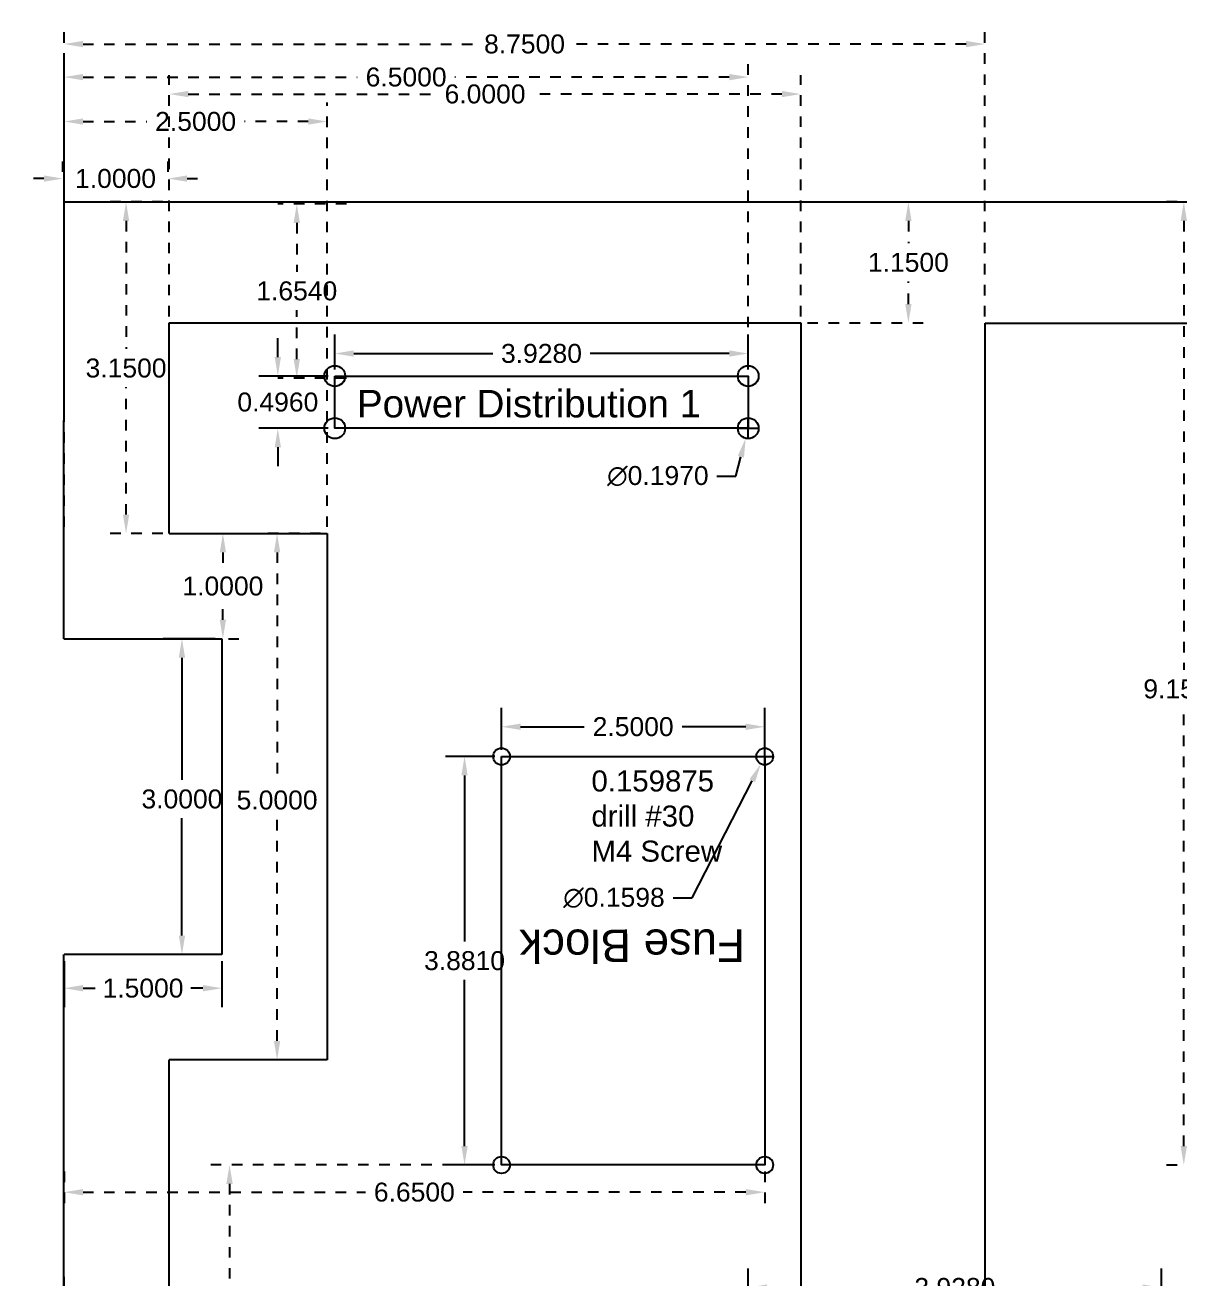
# Model space of a CAD drawing. Header units: inches. Extents: x 0 to 142, y -2 to 32.
# Drawn here: x -0.37 to 10.6, y 11.92 to 23.83 of the extents above; entities that cross this region are included whole.
import ezdxf

# ---------------------------------------------------------------- set-up
doc = ezdxf.new("R2010")
doc.units = ezdxf.units.IN
doc.header["$LTSCALE"] = 0.005
doc.header["$MEASUREMENT"] = 0
doc.linetypes.add('ACAD_ISO02W100', pattern=[15, 12, -3])
for name, color, linetype in [('dash', 1, 'ACAD_ISO02W100'), ('dash2', 5, 'ACAD_ISO02W100'), ('drills', 6, 'Continuous'), ('hidden', 5, 'Continuous')]:
    doc.layers.add(name, color=color, linetype=linetype)
doc.styles.get("Standard").update_dxf_attribs({"font": 'arial.ttf'})
doc.dimstyles.get("Standard").update_dxf_attribs({"dimtxt": 0.18, "dimasz": 0.18, "dimexe": 0.18, "dimexo": 0.0625, "dimgap": 0.09, "dimtad": 0, "dimtih": 1, "dimtoh": 1, "dimdec": 4, "dimzin": 0, "dimdsep": 46, "dimtxsty": 'Standard', "dimcen": 0.09, "dimadec": 0, "dimazin": 0, "dimtfac": 1, "dimtdec": 4, "dimtofl": 0, "dimtmove": 0, "dimatfit": 3, "dimfxl": 1, "dimtolj": 1, "dimtzin": 0, "dimarcsym": 0})

# ---------------------------------------------------------------- blocks, each defined once
blk = doc.blocks.new('*D3')
at = {"color": 0, "lineweight": -2, "transparency": 16777216}
for p, q in [((4.157, 16.944), (4.157, 17.344)), ((6.657, 16.944), (6.657, 17.344)), ((4.337, 17.164), (4.942, 17.164)), ((6.477, 17.164), (5.872, 17.164))]:
    blk.add_line(p, q, dxfattribs=at)
at = {"color": 0, "transparency": 16777216}
for points in [[(4.337, 17.194), (4.337, 17.134), (4.157, 17.164)], [(6.477, 17.194), (6.477, 17.134), (6.657, 17.164)]]:
    blk.add_solid(points, dxfattribs=at)
at = {"layer": 'Defpoints', "color": 0, "transparency": 16777216}
for p in [(4.157, 17.164), (4.157, 16.882), (6.657, 16.882)]:
    blk.add_point(p, dxfattribs=at)
at = {"color": 0, "transparency": 16777216, "insert": (5.407, 17.164), "char_height": 0.18, "attachment_point": 5}
blk.add_mtext('\\A1;2.5000', dxfattribs=at)
blk = doc.blocks.new('*D4')
at = {"color": 0, "lineweight": -2, "transparency": 16777216}
for p, q in [((4.094, 16.882), (3.625, 16.882)), ((3.805, 16.702), (3.805, 15.123)), ((3.805, 13.181), (3.805, 14.759)), ((4.094, 13.001), (3.625, 13.001))]:
    blk.add_line(p, q, dxfattribs=at)
at = {"color": 0, "transparency": 16777216}
for points in [[(3.775, 16.702), (3.835, 16.702), (3.805, 16.882)], [(3.775, 13.181), (3.835, 13.181), (3.805, 13.001)]]:
    blk.add_solid(points, dxfattribs=at)
at = {"layer": 'Defpoints', "color": 0, "transparency": 16777216}
for p in [(3.805, 16.882), (4.157, 16.882), (4.157, 13.001)]:
    blk.add_point(p, dxfattribs=at)
at = {"color": 0, "transparency": 16777216, "insert": (3.805, 14.941), "char_height": 0.18, "attachment_point": 5}
blk.add_mtext('\\A1;3.8810', dxfattribs=at)
blk = doc.blocks.new('*D14')
at = {"layer": 'Defpoints', "color": 0, "transparency": 16777216}
for p in [(6.693, 16.953), (6.62, 16.811)]:
    blk.add_point(p, dxfattribs=at)
at = {"layer": 'drills', "color": 0, "lineweight": -2, "transparency": 16777216}
for p, q in [((6.657, 16.792), (6.657, 16.972)), ((6.567, 16.882), (6.747, 16.882)), ((5.967, 15.538), (6.538, 16.651)), ((5.787, 15.538), (5.967, 15.538))]:
    blk.add_line(p, q, dxfattribs=at)
at = {"layer": 'drills', "color": 0, "transparency": 16777216}
blk.add_solid([(6.511, 16.664), (6.565, 16.637), (6.62, 16.811)], dxfattribs=at)
at = {"layer": 'drills', "color": 0, "transparency": 16777216, "insert": (5.225, 15.538), "char_height": 0.18, "attachment_point": 5}
blk.add_mtext('\\A1;∅0.1598', dxfattribs=at)
blk = doc.blocks.new('*D52')
at = {"layer": 'Defpoints', "color": 0, "transparency": 16777216}
for p in [(6.525, 20.095), (6.476, 19.905)]:
    blk.add_point(p, dxfattribs=at)
at = {"layer": 'drills', "color": 0, "lineweight": -2, "transparency": 16777216}
for p, q in [((6.5, 19.91), (6.5, 20.09)), ((6.41, 20), (6.59, 20)), ((6.383, 19.545), (6.431, 19.73)), ((6.203, 19.545), (6.383, 19.545))]:
    blk.add_line(p, q, dxfattribs=at)
at = {"layer": 'drills', "color": 0, "transparency": 16777216}
blk.add_solid([(6.402, 19.738), (6.46, 19.723), (6.476, 19.905)], dxfattribs=at)
at = {"layer": 'drills', "color": 0, "transparency": 16777216, "insert": (5.642, 19.545), "char_height": 0.18, "attachment_point": 5}
blk.add_mtext('\\A1;∅0.1970', dxfattribs=at)
blk = doc.blocks.new('*D53')
at = {"layer": 'dash', "color": 0, "lineweight": -2, "transparency": 16777216}
for p, q in [((2.683, 22.131), (2.031, 22.131)), ((2.211, 21.951), (2.211, 21.486)), ((2.211, 20.657), (2.211, 21.122)), ((2.683, 20.477), (2.031, 20.477))]:
    blk.add_line(p, q, dxfattribs=at)
at = {"layer": 'dash', "color": 0, "transparency": 16777216}
for points in [[(2.181, 21.951), (2.241, 21.951), (2.211, 22.131)], [(2.181, 20.657), (2.241, 20.657), (2.211, 20.477)]]:
    blk.add_solid(points, dxfattribs=at)
at = {"layer": 'Defpoints', "color": 0, "transparency": 16777216}
for p in [(2.211, 22.131), (2.745, 22.131), (2.745, 20.477)]:
    blk.add_point(p, dxfattribs=at)
at = {"layer": 'dash', "color": 0, "transparency": 16777216, "insert": (2.211, 21.304), "char_height": 0.18, "attachment_point": 5}
blk.add_mtext('\\A1;1.6540', dxfattribs=at)
blk = doc.blocks.new('*D54')
at = {"layer": 'dash', "color": 0, "lineweight": -2, "transparency": 16777216}
for p, q in [((0, 20.559), (0, 23.516)), ((6.5, 20.559), (6.5, 23.516)), ((0.18, 23.336), (2.786, 23.336)), ((6.32, 23.336), (3.714, 23.336))]:
    blk.add_line(p, q, dxfattribs=at)
at = {"layer": 'dash', "color": 0, "transparency": 16777216}
for points in [[(0.18, 23.366), (0.18, 23.306), (0, 23.336)], [(6.32, 23.366), (6.32, 23.306), (6.5, 23.336)]]:
    blk.add_solid(points, dxfattribs=at)
at = {"layer": 'Defpoints', "color": 0, "transparency": 16777216}
for p in [(0, 23.336), (0, 20.496), (6.5, 20.496)]:
    blk.add_point(p, dxfattribs=at)
at = {"layer": 'dash', "color": 0, "transparency": 16777216, "insert": (3.25, 23.336), "char_height": 0.18, "attachment_point": 5}
blk.add_mtext('\\A1;6.5000', dxfattribs=at)
blk = doc.blocks.new('*D55')
at = {"layer": 'dash', "color": 0, "lineweight": -2, "transparency": 16777216}
for p, q in [((0, 12.938), (0, 12.562)), ((6.657, 12.938), (6.657, 12.562)), ((0.18, 12.742), (2.865, 12.742)), ((6.477, 12.742), (3.792, 12.742))]:
    blk.add_line(p, q, dxfattribs=at)
at = {"layer": 'dash', "color": 0, "transparency": 16777216}
for points in [[(0.18, 12.772), (0.18, 12.712), (0, 12.742)], [(6.477, 12.772), (6.477, 12.712), (6.657, 12.742)]]:
    blk.add_solid(points, dxfattribs=at)
at = {"layer": 'Defpoints', "color": 0, "transparency": 16777216}
for p in [(0, 13.001), (6.657, 13.001), (0, 12.742)]:
    blk.add_point(p, dxfattribs=at)
at = {"layer": 'dash', "color": 0, "transparency": 16777216, "insert": (3.328, 12.742), "char_height": 0.18, "attachment_point": 5}
blk.add_mtext('\\A1;6.6500', dxfattribs=at)
blk = doc.blocks.new('*D56')
at = {"color": 0, "lineweight": -2, "transparency": 16777216}
for p, q in [((6.5, 11.562), (6.5, 12.016)), ((10.428, 11.562), (10.428, 12.016)), ((6.68, 11.836), (8.001, 11.836)), ((10.248, 11.836), (8.927, 11.836))]:
    blk.add_line(p, q, dxfattribs=at)
at = {"color": 0, "transparency": 16777216}
for points in [[(6.68, 11.866), (6.68, 11.806), (6.5, 11.836)], [(10.248, 11.866), (10.248, 11.806), (10.428, 11.836)]]:
    blk.add_solid(points, dxfattribs=at)
at = {"layer": 'Defpoints', "color": 0, "transparency": 16777216}
for p in [(10.428, 11.836), (6.5, 11.5), (10.428, 11.5)]:
    blk.add_point(p, dxfattribs=at)
at = {"color": 0, "transparency": 16777216, "insert": (8.464, 11.836), "char_height": 0.18, "attachment_point": 5}
blk.add_mtext('\\A1;3.9280', dxfattribs=at)
blk = doc.blocks.new('*D58')
at = {"color": 0, "lineweight": -2, "transparency": 16777216}
for p, q in [((2.572, 20.559), (2.572, 20.89)), ((6.5, 20.559), (6.5, 20.89)), ((2.752, 20.71), (4.073, 20.71)), ((6.32, 20.71), (4.999, 20.71))]:
    blk.add_line(p, q, dxfattribs=at)
at = {"color": 0, "transparency": 16777216}
for points in [[(2.752, 20.74), (2.752, 20.68), (2.572, 20.71)], [(6.32, 20.74), (6.32, 20.68), (6.5, 20.71)]]:
    blk.add_solid(points, dxfattribs=at)
at = {"layer": 'Defpoints', "color": 0, "transparency": 16777216}
for p in [(6.5, 20.71), (2.572, 20.496), (6.5, 20.496)]:
    blk.add_point(p, dxfattribs=at)
at = {"color": 0, "transparency": 16777216, "insert": (4.536, 20.71), "char_height": 0.18, "attachment_point": 5}
blk.add_mtext('\\A1;3.9280', dxfattribs=at)
blk = doc.blocks.new('*D59')
at = {"color": 0, "lineweight": -2, "transparency": 16777216}
for p, q in [((2.031, 20.676), (2.031, 20.856)), ((2.51, 20.496), (1.851, 20.496)), ((2.51, 20), (1.851, 20)), ((2.031, 19.82), (2.031, 19.64))]:
    blk.add_line(p, q, dxfattribs=at)
at = {"color": 0, "transparency": 16777216}
for points in [[(2.001, 20.676), (2.061, 20.676), (2.031, 20.496)], [(2.001, 19.82), (2.061, 19.82), (2.031, 20)]]:
    blk.add_solid(points, dxfattribs=at)
at = {"layer": 'Defpoints', "color": 0, "transparency": 16777216}
for p in [(2.031, 20.496), (2.572, 20.496), (2.572, 20)]:
    blk.add_point(p, dxfattribs=at)
at = {"color": 0, "transparency": 16777216, "insert": (2.031, 20.248), "char_height": 0.18, "attachment_point": 5}
blk.add_mtext('\\A1;0.4960', dxfattribs=at)
blk = doc.blocks.new('*D79')
at = {"layer": 'dash', "color": 0, "lineweight": -2, "transparency": 16777216}
for p, q in [((4.094, 13.001), (1.392, 13.001)), ((1.572, 12.821), (1.572, 6.682)), ((1.572, 0.18), (1.572, 6.318)), ((4.094, 0), (1.392, 0))]:
    blk.add_line(p, q, dxfattribs=at)
at = {"layer": 'dash', "color": 0, "transparency": 16777216}
for points in [[(1.542, 12.821), (1.602, 12.821), (1.572, 13.001)], [(1.542, 0.18), (1.602, 0.18), (1.572, 0)]]:
    blk.add_solid(points, dxfattribs=at)
at = {"layer": 'Defpoints', "color": 0, "transparency": 16777216}
for p in [(4.157, 13.001), (1.572, 0), (4.157, 0)]:
    blk.add_point(p, dxfattribs=at)
at = {"layer": 'dash', "color": 0, "transparency": 16777216, "insert": (1.572, 6.5), "char_height": 0.18, "attachment_point": 5}
blk.add_mtext('\\A1;13.0008', dxfattribs=at)
blk = doc.blocks.new('*D80')
at = {"layer": 'dash2', "color": 0, "lineweight": -2, "transparency": 16777216}
for p, q in [((0, 19.062), (0, 23.094)), ((2.5, 19.062), (2.5, 23.094)), ((0.18, 22.914), (0.785, 22.914)), ((2.32, 22.914), (1.715, 22.914))]:
    blk.add_line(p, q, dxfattribs=at)
at = {"layer": 'dash2', "color": 0, "transparency": 16777216}
for points in [[(0.18, 22.944), (0.18, 22.884), (0, 22.914)], [(2.32, 22.944), (2.32, 22.884), (2.5, 22.914)]]:
    blk.add_solid(points, dxfattribs=at)
at = {"layer": 'Defpoints', "color": 0, "transparency": 16777216}
for p in [(0, 22.914), (0, 19), (2.5, 19)]:
    blk.add_point(p, dxfattribs=at)
at = {"layer": 'dash2', "color": 0, "transparency": 16777216, "insert": (1.25, 22.914), "char_height": 0.18, "attachment_point": 5}
blk.add_mtext('\\A1;2.5000', dxfattribs=at)
blk = doc.blocks.new('*D81')
at = {"layer": 'dash2', "color": 0, "lineweight": -2, "transparency": 16777216}
for p, q in [((1, 21.063), (1, 23.355)), ((7, 21.063), (7, 23.355)), ((1.18, 23.175), (3.536, 23.175)), ((6.82, 23.175), (4.464, 23.175))]:
    blk.add_line(p, q, dxfattribs=at)
at = {"layer": 'dash2', "color": 0, "transparency": 16777216}
for points in [[(1.18, 23.205), (1.18, 23.145), (1, 23.175)], [(6.82, 23.205), (6.82, 23.145), (7, 23.175)]]:
    blk.add_solid(points, dxfattribs=at)
at = {"layer": 'Defpoints', "color": 0, "transparency": 16777216}
for p in [(7, 23.175), (1, 21), (7, 21)]:
    blk.add_point(p, dxfattribs=at)
at = {"layer": 'dash2', "color": 0, "transparency": 16777216, "insert": (4, 23.175), "char_height": 0.18, "attachment_point": 5}
blk.add_mtext('\\A1;6.0000', dxfattribs=at)
blk = doc.blocks.new('*D82')
at = {"layer": 'dash2', "color": 0, "lineweight": -2, "transparency": 16777216}
for p, q in [((7.063, 22.15), (8.202, 22.15)), ((8.022, 21.97), (8.022, 21.757)), ((8.022, 21.18), (8.022, 21.393)), ((7.063, 21), (8.202, 21))]:
    blk.add_line(p, q, dxfattribs=at)
at = {"layer": 'dash2', "color": 0, "transparency": 16777216}
for points in [[(7.992, 21.97), (8.052, 21.97), (8.022, 22.15)], [(7.992, 21.18), (8.052, 21.18), (8.022, 21)]]:
    blk.add_solid(points, dxfattribs=at)
at = {"layer": 'Defpoints', "color": 0, "transparency": 16777216}
for p in [(7, 22.15), (8.022, 22.15), (7, 21)]:
    blk.add_point(p, dxfattribs=at)
at = {"layer": 'dash2', "color": 0, "transparency": 16777216, "insert": (8.022, 21.575), "char_height": 0.18, "attachment_point": 5}
blk.add_mtext('\\A1;1.1500', dxfattribs=at)
blk = doc.blocks.new('*D83')
at = {"layer": 'dash2', "color": 0, "lineweight": -2, "transparency": 16777216}
for p, q in [((-0.011, 22.435), (-0.011, 22.552)), ((0.989, 22.435), (0.989, 22.552)), ((-0.191, 22.372), (-0.371, 22.372)), ((1.169, 22.372), (1.349, 22.372))]:
    blk.add_line(p, q, dxfattribs=at)
at = {"layer": 'dash2', "color": 0, "transparency": 16777216}
for points in [[(-0.191, 22.402), (-0.191, 22.342), (-0.011, 22.372)], [(1.169, 22.402), (1.169, 22.342), (0.989, 22.372)]]:
    blk.add_solid(points, dxfattribs=at)
at = {"layer": 'Defpoints', "color": 0, "transparency": 16777216}
for p in [(-0.011, 22.372), (0.989, 22.372), (0.989, 22.372)]:
    blk.add_point(p, dxfattribs=at)
at = {"layer": 'dash2', "color": 0, "transparency": 16777216, "insert": (0.489, 22.372), "char_height": 0.18, "attachment_point": 5}
blk.add_mtext('\\A1;1.0000', dxfattribs=at)
blk = doc.blocks.new('*D84')
at = {"layer": 'dash2', "color": 0, "lineweight": -2, "transparency": 16777216}
for p, q in [((0, 21.062), (0, 23.83)), ((8.75, 21.062), (8.75, 23.83)), ((0.18, 23.65), (3.912, 23.65)), ((8.57, 23.65), (4.839, 23.65))]:
    blk.add_line(p, q, dxfattribs=at)
at = {"layer": 'dash2', "color": 0, "transparency": 16777216}
for points in [[(0.18, 23.68), (0.18, 23.62), (0, 23.65)], [(8.57, 23.68), (8.57, 23.62), (8.75, 23.65)]]:
    blk.add_solid(points, dxfattribs=at)
at = {"layer": 'Defpoints', "color": 0, "transparency": 16777216}
for p in [(0, 23.65), (0, 21), (8.75, 21)]:
    blk.add_point(p, dxfattribs=at)
at = {"layer": 'dash2', "color": 0, "transparency": 16777216, "insert": (4.375, 23.65), "char_height": 0.18, "attachment_point": 5}
blk.add_mtext('\\A1;8.7500', dxfattribs=at)
blk = doc.blocks.new('*D90')
at = {"layer": 'dash2', "color": 0, "lineweight": -2, "transparency": 16777216}
for p, q in [((2.437, 19), (1.844, 19)), ((2.024, 18.82), (2.024, 16.649)), ((2.024, 14.18), (2.024, 16.285)), ((2.437, 14), (1.844, 14))]:
    blk.add_line(p, q, dxfattribs=at)
at = {"layer": 'dash2', "color": 0, "transparency": 16777216}
for points in [[(1.994, 18.82), (2.054, 18.82), (2.024, 19)], [(1.994, 14.18), (2.054, 14.18), (2.024, 14)]]:
    blk.add_solid(points, dxfattribs=at)
at = {"layer": 'Defpoints', "color": 0, "transparency": 16777216}
for p in [(2.5, 19), (2.024, 14), (2.5, 14)]:
    blk.add_point(p, dxfattribs=at)
at = {"layer": 'dash2', "color": 0, "transparency": 16777216, "insert": (2.024, 16.467), "char_height": 0.18, "attachment_point": 5}
blk.add_mtext('\\A1;5.0000', dxfattribs=at)
blk = doc.blocks.new('*D91')
at = {"color": 0, "lineweight": -2, "transparency": 16777216}
for p, q in [((1.437, 18), (0.94, 18)), ((1.12, 17.82), (1.12, 16.659)), ((1.12, 15.18), (1.12, 16.295)), ((1.437, 15), (0.94, 15))]:
    blk.add_line(p, q, dxfattribs=at)
at = {"color": 0, "transparency": 16777216}
for points in [[(1.09, 17.82), (1.15, 17.82), (1.12, 18)], [(1.09, 15.18), (1.15, 15.18), (1.12, 15)]]:
    blk.add_solid(points, dxfattribs=at)
at = {"layer": 'Defpoints', "color": 0, "transparency": 16777216}
for p in [(1.499, 18), (1.12, 15), (1.499, 15)]:
    blk.add_point(p, dxfattribs=at)
at = {"color": 0, "transparency": 16777216, "insert": (1.12, 16.477), "char_height": 0.18, "attachment_point": 5}
blk.add_mtext('\\A1;3.0000', dxfattribs=at)
blk = doc.blocks.new('*D92')
at = {"color": 0, "lineweight": -2, "transparency": 16777216}
for p, q in [((0, 14.938), (0, 14.5)), ((1.499, 14.938), (1.499, 14.5)), ((0.18, 14.68), (0.295, 14.68)), ((1.319, 14.68), (1.204, 14.68))]:
    blk.add_line(p, q, dxfattribs=at)
at = {"color": 0, "transparency": 16777216}
for points in [[(0.18, 14.71), (0.18, 14.65), (0, 14.68)], [(1.319, 14.71), (1.319, 14.65), (1.499, 14.68)]]:
    blk.add_solid(points, dxfattribs=at)
at = {"layer": 'Defpoints', "color": 0, "transparency": 16777216}
for p in [(0, 15), (1.499, 15), (0, 14.68)]:
    blk.add_point(p, dxfattribs=at)
at = {"color": 0, "transparency": 16777216, "insert": (0.75, 14.68), "char_height": 0.18, "attachment_point": 5}
blk.add_mtext('\\A1;1.5000', dxfattribs=at)
blk = doc.blocks.new('*D93')
at = {"layer": 'dash2', "color": 0, "lineweight": -2, "transparency": 16777216}
for p, q in [((0.938, 22.15), (0.409, 22.15)), ((0.589, 21.97), (0.589, 20.753)), ((0.589, 19.18), (0.589, 20.389)), ((0.938, 19), (0.409, 19))]:
    blk.add_line(p, q, dxfattribs=at)
at = {"layer": 'dash2', "color": 0, "transparency": 16777216}
for points in [[(0.559, 21.97), (0.619, 21.97), (0.589, 22.15)], [(0.559, 19.18), (0.619, 19.18), (0.589, 19)]]:
    blk.add_solid(points, dxfattribs=at)
at = {"layer": 'Defpoints', "color": 0, "transparency": 16777216}
for p in [(0.589, 22.15), (1, 22.15), (1, 19)]:
    blk.add_point(p, dxfattribs=at)
at = {"layer": 'dash2', "color": 0, "transparency": 16777216, "insert": (0.589, 20.571), "char_height": 0.18, "attachment_point": 5}
blk.add_mtext('\\A1;3.1500', dxfattribs=at)
blk = doc.blocks.new('*D94')
at = {"layer": 'dash2', "color": 0, "lineweight": -2, "transparency": 16777216}
for p, q in [((1.562, 19), (1.689, 19)), ((1.509, 18.82), (1.509, 18.682)), ((1.509, 18.18), (1.509, 18.318)), ((1.562, 18), (1.689, 18))]:
    blk.add_line(p, q, dxfattribs=at)
at = {"layer": 'dash2', "color": 0, "transparency": 16777216}
for points in [[(1.479, 18.82), (1.539, 18.82), (1.509, 19)], [(1.479, 18.18), (1.539, 18.18), (1.509, 18)]]:
    blk.add_solid(points, dxfattribs=at)
at = {"layer": 'Defpoints', "color": 0, "transparency": 16777216}
for p in [(1.499, 19), (1.509, 19), (1.499, 18)]:
    blk.add_point(p, dxfattribs=at)
at = {"layer": 'dash2', "color": 0, "transparency": 16777216, "insert": (1.509, 18.5), "char_height": 0.18, "attachment_point": 5}
blk.add_mtext('\\A1;1.0000', dxfattribs=at)
blk = doc.blocks.new('*D95')
at = {"layer": 'dash', "color": 0, "lineweight": -2, "transparency": 16777216}
for p, q in [((-0.001, 11.937), (-0.001, 10.292)), ((15, 11.937), (15, 10.292)), ((0.179, 10.472), (6.975, 10.472)), ((14.82, 10.472), (8.024, 10.472))]:
    blk.add_line(p, q, dxfattribs=at)
at = {"layer": 'dash', "color": 0, "transparency": 16777216}
for points in [[(0.179, 10.502), (0.179, 10.442), (-0.001, 10.472)], [(14.82, 10.502), (14.82, 10.442), (15, 10.472)]]:
    blk.add_solid(points, dxfattribs=at)
at = {"layer": 'Defpoints', "color": 0, "transparency": 16777216}
for p in [(-0.001, 12), (15, 12), (-0.001, 10.472)]:
    blk.add_point(p, dxfattribs=at)
at = {"layer": 'dash', "color": 0, "transparency": 16777216, "insert": (7.5, 10.472), "char_height": 0.18, "attachment_point": 5}
blk.add_mtext('\\A1;15.0000', dxfattribs=at)
blk = doc.blocks.new('*D98')
at = {"layer": 'dash', "color": 0, "lineweight": -2, "transparency": 16777216}
for p, q in [((13.375, 22.15), (10.459, 22.15)), ((10.639, 21.97), (10.639, 17.705)), ((10.639, 13.18), (10.639, 17.341)), ((13.375, 13), (10.459, 13))]:
    blk.add_line(p, q, dxfattribs=at)
at = {"layer": 'dash', "color": 0, "transparency": 16777216}
for points in [[(10.609, 21.97), (10.669, 21.97), (10.639, 22.15)], [(10.609, 13.18), (10.669, 13.18), (10.639, 13)]]:
    blk.add_solid(points, dxfattribs=at)
at = {"layer": 'Defpoints', "color": 0, "transparency": 16777216}
for p in [(10.639, 22.15), (13.437, 22.15), (13.437, 13)]:
    blk.add_point(p, dxfattribs=at)
at = {"layer": 'dash', "color": 0, "transparency": 16777216, "insert": (10.639, 17.523), "char_height": 0.18, "attachment_point": 5}
blk.add_mtext('\\A1;9.1500', dxfattribs=at)

msp = doc.modelspace()

# ---------------------------------------------------------------- linework, layer by layer
for p, q in [((-0.00096, 18.00016), (0, 22.15)), ((0, 22.15), (28.5, 22.15)), ((-0.00096, 18.00016), (1.49904, 18.00016)), ((1.49904, 18.00016), (1.49904, 15.00016)), ((0, 0), (-0.00096, 15.00016)), ((1.49904, 15.00016), (0, 15.00016))]:
    msp.add_line(p, q)
for points in [[(2.57211, 20.49605), (6.50011, 20.49605), (6.50011, 20.00005), (2.57211, 20.00005)], [(4.15683, 16.88182), (6.65683, 16.88182), (6.65683, 13.00082), (4.15683, 13.00082)]]:
    msp.add_lwpolyline(points, close=True)
at = {"layer": 'dash'}
msp.add_line((0, 20.24999), (0, 20.24999), dxfattribs=at)
at = {"layer": 'drills'}
for centre, radius in [((2.57211, 20.49605), 0.0985), ((6.50011, 20.49605), 0.0985), ((2.57211, 20.00005), 0.0985), ((6.50011, 20.00005), 0.0985), ((4.15683, 16.88182), 0.07988), ((6.65683, 16.88182), 0.07988), ((4.15683, 13.00082), 0.07988), ((6.65683, 13.00082), 0.08)]:
    msp.add_circle(centre, radius, dxfattribs=at)
at = {"layer": 'hidden'}
for p, q in [((1, 19), (1, 21)), ((1, 21), (7, 21)), ((7, 21), (7, 1.5)), ((1, 19), (2.5, 19)), ((2.5, 19), (2.5, 14)), ((1, 1.5), (1, 14)), ((2.5, 14), (1, 14))]:
    msp.add_line(p, q, dxfattribs=at)
msp.add_lwpolyline([(8.75026, 20.99987), (21.50026, 20.99987), (21.50026, 1.49987), (8.75026, 1.49987)], close=True, dxfattribs=at)

# ---------------------------------------------------------------- texts
at = {"insert": (2.78328, 20.36458), "char_height": 0.261508, "attachment_point": 1}
msp.add_mtext_dynamic_manual_height_columns('Power Distribution 1', width=3.2369134, gutter_width=1, heights=[0], dxfattribs=at)
at = {"layer": 'dash', "insert": (6.46924, 14.92865), "char_height": 0.3101201, "attachment_point": 1, "rotation": 180.044605}
msp.add_mtext_dynamic_manual_height_columns('{\\C0;Fuse Block}', width=2.1435088, gutter_width=1, heights=[0], dxfattribs=at)
at = {"layer": 'drills', "insert": (5.01049, 16.749), "char_height": 0.2, "attachment_point": 1}
msp.add_mtext_dynamic_manual_height_columns('0.159875\\Pdrill #30\\PM4 Screw ', width=1.3089669, gutter_width=1, heights=[0], dxfattribs=at)

# ---------------------------------------------------------------- dimensions: what is measured, and where the dimension line sits
for base, p1, p2, picture, middle in [((2.03077, 20.49605), (2.57211, 20.00005), (2.57211, 20.49605), '*D59', (2.03077, 20.24805)), ((3.80539, 16.88178), (4.15696, 13.00078), (4.15696, 16.88178), '*D4', (3.80539, 14.94128))]:
    dim = msp.add_linear_dim(base=base, p1=p1, p2=p2, angle=90, dimstyle='Standard')
    dim.commit()
    dim.dimension.update_dxf_attribs({"geometry": picture, "text_midpoint": middle})
for base, p1, p2, picture, middle in [((6.50011, 20.70957), (2.57211, 20.49605), (6.50011, 20.49605), '*D58', (4.53611, 20.70957)), ((4.15683, 17.16445), (6.65683, 16.88182), (4.15683, 16.88182), '*D3', (5.40683, 17.16445)), ((10.42801, 11.83551), (6.50001, 11.49993), (10.42801, 11.49993), '*D56', (8.46401, 11.83551))]:
    dim = msp.add_linear_dim(base=base, p1=p1, p2=p2, dimstyle='Standard')
    dim.commit()
    dim.dimension.update_dxf_attribs({"geometry": picture, "text_midpoint": middle})
dim = msp.add_linear_dim(base=(1.12049, 15.00016), p1=(1.49904, 18.00016), p2=(1.49904, 15.00016), angle=90, dimstyle='Standard')
dim.commit()
dim.dimension.update_dxf_attribs({"geometry": '*D91', "text_midpoint": (1.12049, 16.47655), "dimtype": 160})
dim = msp.add_linear_dim(base=(0, 14.68), p1=(1.49904, 15.00016), p2=(0, 15.00016), text='1.5000', dimstyle='Standard')
dim.commit()
dim.dimension.update_dxf_attribs({"geometry": '*D92', "text_midpoint": (0.74952, 14.68)})
at = {"layer": 'dash'}
for base, p1, p2, text, picture, middle in [((0, 23.33579), (6.50011, 20.49605), (0, 20.49605), '6.5000', '*D54', (3.25005, 23.33579)), ((0, 12.74244), (6.65683, 13.00082), (0, 13.00082), '6.6500', '*D55', (3.32841, 12.74244)), ((-0.00077, 10.47207), (14.99998, 11.99985), (-0.00077, 11.99985), '15.0000', '*D95', (7.49961, 10.47207))]:
    dim = msp.add_linear_dim(base=base, p1=p1, p2=p2, text=text, dimstyle='Standard', dxfattribs=at)
    dim.commit()
    dim.dimension.update_dxf_attribs({"geometry": picture, "text_midpoint": middle})
for base, p1, p2, picture, middle in [((2.211241, 22.13079), (2.745111, 20.476838), (2.745111, 22.13079), '*D53', (2.211241, 21.303814)), ((1.57157, 0), (4.15683, 13.00082), (4.15683, 0), '*D79', (1.57157, 6.50041))]:
    dim = msp.add_linear_dim(base=base, p1=p1, p2=p2, angle=90, dimstyle='Standard', dxfattribs=at)
    dim.commit()
    dim.dimension.update_dxf_attribs({"geometry": picture, "text_midpoint": middle})
dim = msp.add_linear_dim(base=(10.63906, 22.15), p1=(13.43748, 12.99985), p2=(13.43748, 22.15), angle=90, text='9.1500', dimstyle='Standard', dxfattribs=at)
dim.commit()
dim.dimension.update_dxf_attribs({"geometry": '*D98', "text_midpoint": (10.63906, 17.52336), "dimtype": 160})
at = {"layer": 'dash2'}
dim = msp.add_linear_dim(base=(0, 23.65035), p1=(8.75026, 20.99987), p2=(0, 20.99987), text='8.7500', dimstyle='Standard', dxfattribs=at)
dim.commit()
dim.dimension.update_dxf_attribs({"geometry": '*D84', "text_midpoint": (4.37513, 23.65035)})
for base, p1, p2, picture, middle in [((7, 23.17504), (1, 21), (7, 21), '*D81', (4, 23.17504)), ((0, 22.91426), (2.5, 19), (0, 19), '*D80', (1.25, 22.91426)), ((0.98942, 22.37202), (-0.01058, 22.37202), (0.98942, 22.37202), '*D83', (0.48942, 22.37202))]:
    dim = msp.add_linear_dim(base=base, p1=p1, p2=p2, dimstyle='Standard', dxfattribs=at)
    dim.commit()
    dim.dimension.update_dxf_attribs({"geometry": picture, "text_midpoint": middle})
for base, p1, p2, picture, middle in [((0.58879, 22.15), (1, 19), (1, 22.15), '*D93', (0.58879, 20.57121)), ((2.02403, 14), (2.5, 19), (2.5, 14), '*D90', (2.02403, 16.46724))]:
    dim = msp.add_linear_dim(base=base, p1=p1, p2=p2, angle=90, dimstyle='Standard', dxfattribs=at)
    dim.commit()
    dim.dimension.update_dxf_attribs({"geometry": picture, "text_midpoint": middle, "dimtype": 160})
dim = msp.add_linear_dim(base=(8.022, 22.15), p1=(7, 21), p2=(7, 22.15), angle=90, dimstyle='Standard', dxfattribs=at)
dim.commit()
dim.dimension.update_dxf_attribs({"geometry": '*D82', "text_midpoint": (8.022, 21.575)})
dim = msp.add_linear_dim(base=(1.50905, 19), p1=(1.49904, 18.00016), p2=(1.49904, 19), angle=90, text='1.0000', dimstyle='Standard', dxfattribs=at)
dim.commit()
dim.dimension.update_dxf_attribs({"geometry": '*D94', "text_midpoint": (1.50905, 18.50008)})
at = {"layer": 'drills'}
for p1, p2, picture, middle in [((6.52461, 20.09545), (6.47561, 19.90464), '*D52', (5.64192, 19.54464)), ((6.69331, 16.95287), (6.62035, 16.81076), '*D14', (5.22518, 15.53805))]:
    dim = msp.add_diameter_dim_2p(p1=p1, p2=p2, dimstyle='Standard', dxfattribs=at)
    dim.commit()
    dim.dimension.update_dxf_attribs({"geometry": picture, "text_midpoint": middle, "dimtype": 163})

doc.saveas('drawing.dxf')
